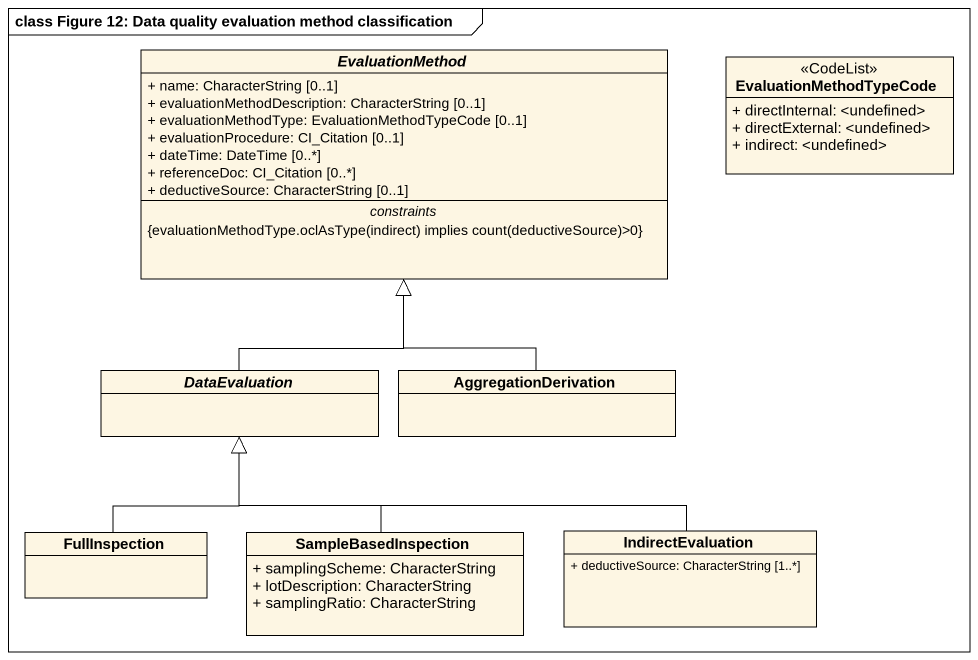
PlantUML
@startuml
mainframe class Figure 12: Data quality evaluation method classification
hide circle
hide empty members
skinparam classAttributeIconSize 0
abstract class EvaluationMethod {
  + name: CharacterString [0..1]
  + evaluationMethodDescription: CharacterString [0..1]
  + evaluationMethodType: EvaluationMethodTypeCode [0..1]
  + evaluationProcedure: CI_Citation [0..1]
  + dateTime: DateTime [0..*]
  + referenceDoc: CI_Citation [0..*]
  + deductiveSource: CharacterString [0..1]
  -- constraints --
  {field} {evaluationMethodType.oclAsType(indirect) implies count(deductiveSource)>0}
}
class EvaluationMethodTypeCode <<CodeList>> {
  + directInternal: <undefined>
  + directExternal: <undefined>
  + indirect: <undefined>
}
abstract class DataEvaluation
class AggregationDerivation
class FullInspection
class SampleBasedInspection {
  + samplingScheme: CharacterString
  + lotDescription: CharacterString
  + samplingRatio: CharacterString
}
class IndirectEvaluation {
  + deductiveSource: CharacterString [1..*]
}
DataEvaluation -up-|> EvaluationMethod
AggregationDerivation -up-|> EvaluationMethod
FullInspection -up-|> DataEvaluation
SampleBasedInspection -up-|> DataEvaluation
IndirectEvaluation -left-|> DataEvaluation
@enduml
